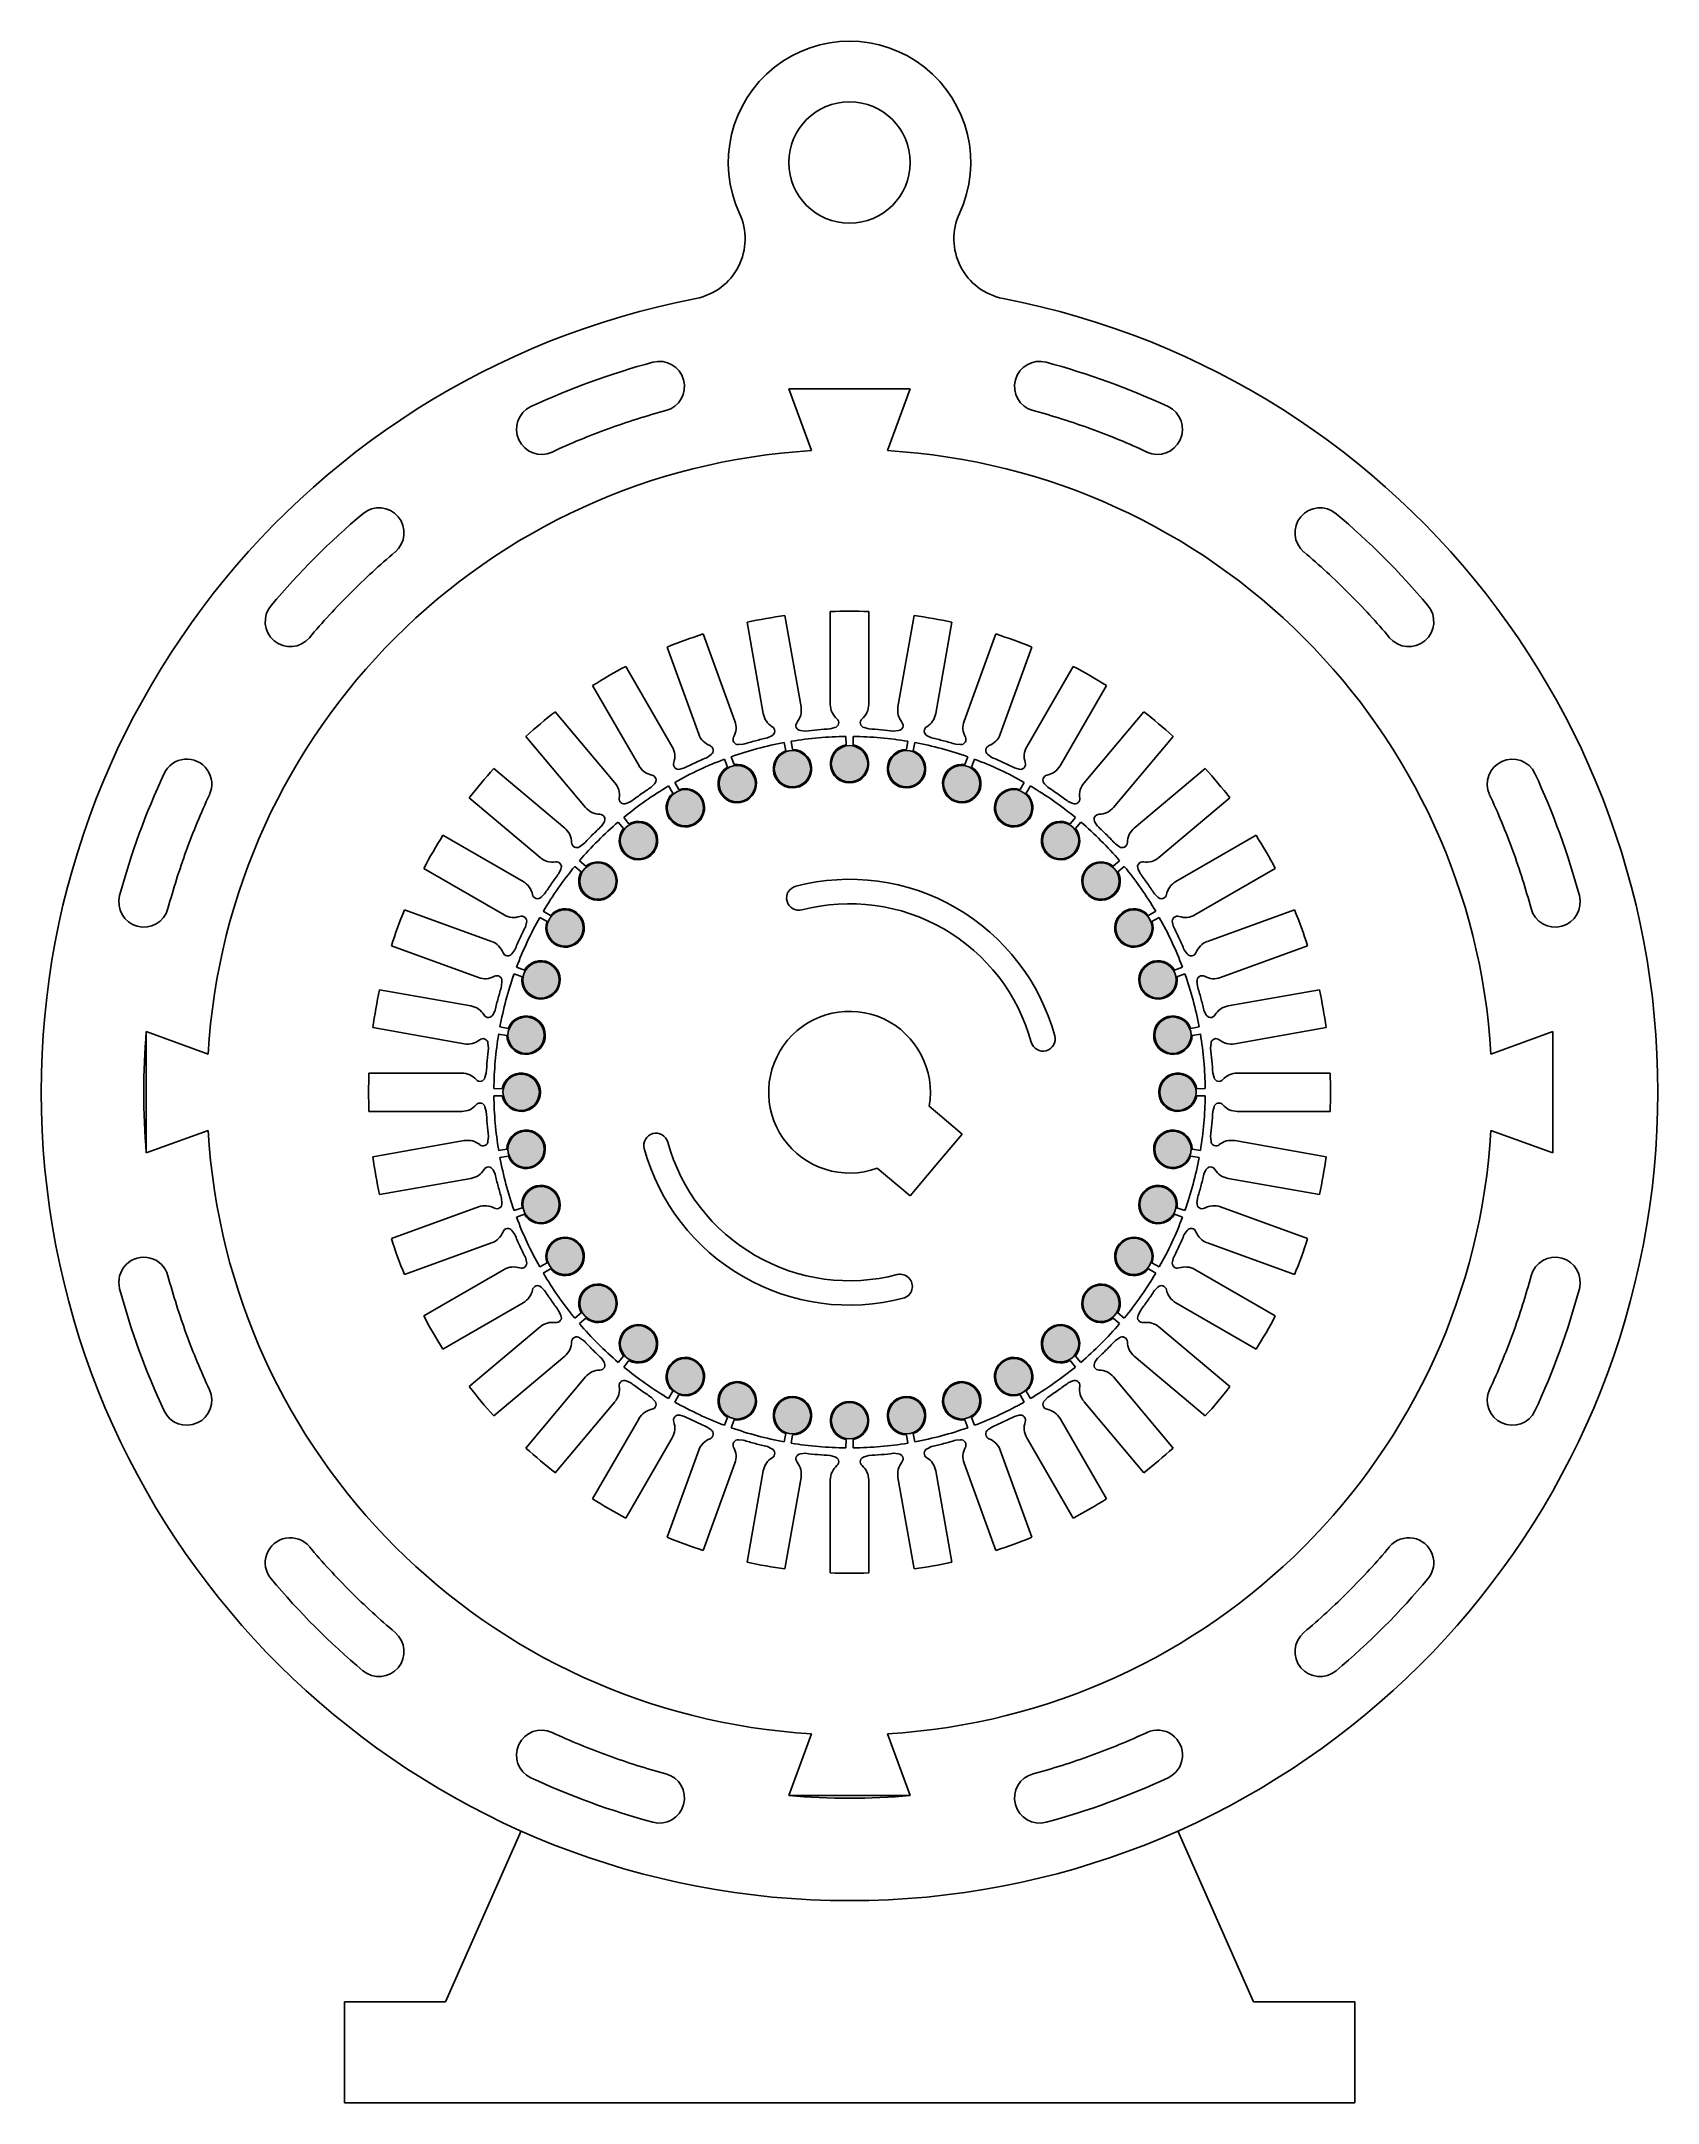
# Model space of a CAD drawing. Header units: millimetres. Extents: x 8 to 408, y -141 to 369.
import ezdxf

# ---------------------------------------------------------------- set-up
doc = ezdxf.new("R2010")
doc.units = ezdxf.units.MM
doc.header["$MEASUREMENT"] = 0

msp = doc.modelspace()

# ---------------------------------------------------------------- hatches: boundary and pattern name
h = msp.add_hatch(color=256)
h.dxf.hatch_style = 1
h.paths.add_polyline_path([(203.65, 190.42, 1), (212.65, 190.42, 1)])
h = msp.add_hatch(color=256)
h.dxf.hatch_style = 1
h.paths.add_polyline_path([(184.86, 185.52, 1), (175.86, 185.52, 1)])
h = msp.add_hatch(color=256)
h.dxf.hatch_style = 1
h.paths.add_polyline_path([(198.54, 189.19, 1), (189.54, 189.19, 1)])
h = msp.add_hatch(color=256)
h.dxf.hatch_style = 1
h.paths.add_polyline_path([(217.75, 189.19, 1), (226.75, 189.19, 1)])
h = msp.add_hatch(color=256)
h.dxf.hatch_style = 1
h.paths.add_polyline_path([(231.43, 185.52, 1), (240.43, 185.52, 1)])
h = msp.add_hatch(color=256)
h.dxf.hatch_style = 1
h.paths.add_polyline_path([(172.02, 179.54, 1), (163.02, 179.54, 1)])
h = msp.add_hatch(color=256)
h.dxf.hatch_style = 1
h.paths.add_polyline_path([(244.27, 179.54, 1), (253.27, 179.54, 1)])
h = msp.add_hatch(color=256)
h.dxf.hatch_style = 1
h.paths.add_polyline_path([(160.42, 171.41, 1), (151.42, 171.41, 1)])
h = msp.add_hatch(color=256)
h.dxf.hatch_style = 1
h.paths.add_polyline_path([(255.87, 171.41, 1), (264.87, 171.41, 1)])
h = msp.add_hatch(color=256)
h.dxf.hatch_style = 1
h.paths.add_polyline_path([(150.4, 161.4, 1), (141.4, 161.4, 1)])
h = msp.add_hatch(color=256)
h.dxf.hatch_style = 1
h.paths.add_polyline_path([(265.89, 161.4, 1), (274.89, 161.4, 1)])
h = msp.add_hatch(color=256)
h.dxf.hatch_style = 1
h.paths.add_polyline_path([(142.28, 149.8, 1), (133.28, 149.8, 1)])
h = msp.add_hatch(color=256)
h.dxf.hatch_style = 1
h.paths.add_polyline_path([(274.01, 149.8, 1), (283.01, 149.8, 1)])
h = msp.add_hatch(color=256)
h.dxf.hatch_style = 1
h.paths.add_polyline_path([(136.3, 136.96, 1), (127.3, 136.96, 1)])
h = msp.add_hatch(color=256)
h.dxf.hatch_style = 1
h.paths.add_polyline_path([(280, 136.96, 1), (289, 136.96, 1)])
h = msp.add_hatch(color=256)
h.dxf.hatch_style = 1
h.paths.add_polyline_path([(132.63, 123.28, 1), (123.63, 123.28, 1)])
h = msp.add_hatch(color=256)
h.dxf.hatch_style = 1
h.paths.add_polyline_path([(283.66, 123.28, 1), (292.66, 123.28, 1)])
h = msp.add_hatch(color=256)
h.dxf.hatch_style = 1
h.paths.add_polyline_path([(131.4, 109.17, 1), (122.4, 109.17, 1)])
h = msp.add_hatch(color=256)
h.dxf.hatch_style = 1
h.paths.add_polyline_path([(284.9, 109.17, 1), (293.9, 109.17, 1)])
h = msp.add_hatch(color=256)
h.dxf.hatch_style = 1
h.paths.add_polyline_path([(132.63, 95.06, 1), (123.63, 95.06, 1)])
h = msp.add_hatch(color=256)
h.dxf.hatch_style = 1
h.paths.add_polyline_path([(283.66, 95.06, 1), (292.66, 95.06, 1)])
h = msp.add_hatch(color=256)
h.dxf.hatch_style = 1
h.paths.add_polyline_path([(136.3, 81.38, 1), (127.3, 81.38, 1)])
h = msp.add_hatch(color=256)
h.dxf.hatch_style = 1
h.paths.add_polyline_path([(280, 81.38, 1), (289, 81.38, 1)])
h = msp.add_hatch(color=256)
h.dxf.hatch_style = 1
h.paths.add_polyline_path([(142.28, 68.55, 1), (133.28, 68.55, 1)])
h = msp.add_hatch(color=256)
h.dxf.hatch_style = 1
h.paths.add_polyline_path([(274.01, 68.55, 1), (283.01, 68.55, 1)])
h = msp.add_hatch(color=256)
h.dxf.hatch_style = 1
h.paths.add_polyline_path([(150.4, 56.94, 1), (141.4, 56.94, 1)])
h = msp.add_hatch(color=256)
h.dxf.hatch_style = 1
h.paths.add_polyline_path([(265.89, 56.94, 1), (274.89, 56.94, 1)])
h = msp.add_hatch(color=256)
h.dxf.hatch_style = 1
h.paths.add_polyline_path([(160.42, 46.93, 1), (151.42, 46.93, 1)])
h = msp.add_hatch(color=256)
h.dxf.hatch_style = 1
h.paths.add_polyline_path([(255.87, 46.93, 1), (264.87, 46.93, 1)])
h = msp.add_hatch(color=256)
h.dxf.hatch_style = 1
h.paths.add_polyline_path([(172.02, 38.81, 1), (163.02, 38.81, 1)])
h = msp.add_hatch(color=256)
h.dxf.hatch_style = 1
h.paths.add_polyline_path([(244.27, 38.81, 1), (253.27, 38.81, 1)])
h = msp.add_hatch(color=256)
h.dxf.hatch_style = 1
h.paths.add_polyline_path([(184.86, 32.82, 1), (175.86, 32.82, 1)])
h = msp.add_hatch(color=256)
h.dxf.hatch_style = 1
h.paths.add_polyline_path([(231.43, 32.82, 1), (240.43, 32.82, 1)])
h = msp.add_hatch(color=256)
h.dxf.hatch_style = 1
h.paths.add_polyline_path([(198.54, 29.16, 1), (189.54, 29.16, 1)])
h = msp.add_hatch(color=256)
h.dxf.hatch_style = 1
h.paths.add_polyline_path([(203.65, 27.92, 1), (212.65, 27.92, 1)])
h = msp.add_hatch(color=256)
h.dxf.hatch_style = 1
h.paths.add_polyline_path([(217.75, 29.16, 1), (226.75, 29.16, 1)])

# ---------------------------------------------------------------- linework, layer by layer
for p, q in [((208.15, 283.17), (193.15, 283.17)), ((193.15, 283.17), (198.71, 267.89)), ((208.15, 283.17), (223.15, 283.17)), ((223.15, 283.17), (217.58, 267.89)), ((186.81, 202.84), (182.82, 225.45)), ((196.16, 204.49), (192.18, 227.1)), ((203.4, 205.12), (203.4, 228.08)), ((212.9, 205.12), (212.9, 228.08)), ((220.13, 204.49), (224.12, 227.1)), ((229.49, 202.84), (233.47, 225.45)), ((179.79, 200.96), (171.94, 222.53)), ((236.5, 200.96), (244.35, 222.53)), ((164.28, 194.64), (152.81, 214.52)), ((170.86, 197.71), (163.01, 219.28)), ((245.43, 197.71), (253.28, 219.28)), ((252.01, 194.64), (263.48, 214.52)), ((156.06, 189.89), (144.58, 209.77)), ((260.24, 189.89), (271.71, 209.77)), ((150.11, 185.73), (135.35, 203.31)), ((203.4, 199.05), (204.55, 199.37)), ((212.9, 199.05), (211.74, 199.37)), ((266.18, 185.73), (280.94, 203.31)), ((142.83, 179.62), (128.08, 197.2)), ((181.87, 195.25), (180.68, 195.16)), ((187.86, 196.86), (188.94, 197.37)), ((192.37, 193.63), (191.99, 195.68)), ((194.08, 193.94), (193.74, 195.98)), ((197.22, 198.51), (196.03, 198.62)), ((207.28, 195.09), (207.25, 197.17)), ((209.02, 195.09), (209.04, 197.17)), ((219.07, 198.51), (220.27, 198.62)), ((222.21, 193.94), (222.55, 195.98)), ((223.92, 193.63), (224.3, 195.68)), ((228.43, 196.86), (227.35, 197.37)), ((234.42, 195.25), (235.61, 195.16)), ((273.46, 179.62), (288.21, 197.2)), ((137.69, 174.49), (120.11, 189.24)), ((167.32, 189.38), (166.16, 189.08)), ((172.94, 192), (173.92, 192.7)), ((177.94, 189.61), (177.21, 191.56)), ((179.58, 190.21), (178.89, 192.16)), ((236.71, 190.21), (237.4, 192.16)), ((238.35, 189.61), (239.08, 191.56)), ((243.35, 192), (242.37, 192.7)), ((248.97, 189.38), (250.13, 189.08)), ((278.6, 174.49), (296.18, 189.24)), ((159.09, 184.63), (159.93, 185.49)), ((164.43, 183.15), (163.38, 184.93)), ((165.94, 184.02), (164.92, 185.82)), ((250.35, 184.02), (251.37, 185.82)), ((251.86, 183.15), (252.91, 184.93)), ((257.2, 184.63), (256.36, 185.49)), ((131.59, 167.21), (114.01, 181.96)), ((154.01, 181.07), (152.92, 180.58)), ((262.28, 181.07), (263.37, 180.58)), ((284.7, 167.21), (302.29, 181.96)), ((146.74, 174.97), (147.41, 175.95)), ((152.25, 174.43), (150.9, 176.01)), ((153.58, 175.55), (152.27, 177.15)), ((262.71, 175.55), (264.03, 177.15)), ((264.04, 174.43), (265.39, 176.01)), ((269.55, 174.97), (268.88, 175.95)), ((127.42, 161.26), (107.55, 172.74)), ((142.35, 170.58), (141.36, 169.9)), ((273.94, 170.58), (274.93, 169.9)), ((288.87, 161.26), (308.75, 172.74)), ((122.67, 153.03), (102.8, 164.51)), ((136.24, 163.3), (136.74, 164.39)), ((141.77, 163.73), (140.16, 165.05)), ((142.89, 165.07), (141.31, 166.42)), ((273.4, 165.07), (274.98, 166.42)), ((274.52, 163.73), (276.13, 165.05)), ((280.05, 163.3), (279.55, 164.39)), ((293.62, 153.03), (313.5, 164.51)), ((132.69, 158.22), (131.83, 157.39)), ((283.6, 158.22), (284.46, 157.39)), ((119.6, 146.45), (98.04, 154.3)), ((134.17, 152.88), (132.38, 153.94)), ((282.12, 152.88), (283.91, 153.94)), ((296.69, 146.45), (318.26, 154.3)), ((127.94, 150), (128.23, 151.15)), ((133.3, 151.38), (131.49, 152.4)), ((282.99, 151.38), (284.8, 152.4)), ((288.35, 150), (288.06, 151.15)), ((116.35, 137.53), (94.79, 145.38)), ((125.32, 144.37), (124.62, 143.4)), ((290.98, 144.37), (291.67, 143.4)), ((299.94, 137.53), (321.5, 145.38)), ((127.11, 137.74), (125.15, 138.43)), ((127.7, 139.38), (125.76, 140.11)), ((288.59, 139.38), (290.53, 140.11)), ((289.18, 137.74), (291.14, 138.43)), ((114.48, 130.51), (91.87, 134.5)), ((122.07, 135.45), (122.16, 136.64)), ((294.22, 135.45), (294.13, 136.64)), ((301.82, 130.51), (324.42, 134.5)), ((120.46, 129.46), (119.94, 128.38)), ((295.83, 129.46), (296.35, 128.38)), ((34.15, 109.17), (34.15, 124.17)), ((34.15, 124.17), (49.43, 118.61)), ((112.83, 121.16), (90.22, 125.14)), ((123.38, 123.23), (121.33, 123.57)), ((123.68, 124.95), (121.64, 125.33)), ((292.61, 124.95), (294.65, 125.33)), ((292.91, 123.23), (294.96, 123.57)), ((303.47, 121.16), (326.07, 125.14)), ((382.15, 124.17), (366.87, 118.61)), ((382.15, 109.17), (382.15, 124.17)), ((118.81, 120.1), (118.69, 121.29)), ((297.48, 120.1), (297.6, 121.29)), ((112.19, 113.92), (89.24, 113.92)), ((118.27, 113.92), (117.95, 112.77)), ((298.02, 113.92), (298.34, 112.77)), ((304.1, 113.92), (327.05, 113.92)), ((34.15, 109.17), (34.15, 94.17)), ((122.23, 110.04), (120.15, 110.06)), ((122.23, 108.3), (120.15, 108.28)), ((294.07, 110.04), (296.14, 110.06)), ((294.07, 108.3), (296.14, 108.28)), ((382.15, 109.17), (382.15, 94.17)), ((112.19, 104.42), (89.24, 104.42)), ((118.27, 104.42), (117.95, 105.57)), ((229.89, 103.98), (227.84, 105.7)), ((229.89, 103.98), (236.02, 98.83)), ((298.02, 104.42), (298.34, 105.57)), ((304.1, 104.42), (327.05, 104.42)), ((34.15, 94.17), (49.43, 99.73)), ((112.83, 97.19), (90.22, 93.2)), ((118.81, 98.24), (118.69, 97.05)), ((236.02, 98.83), (229.59, 91.17)), ((297.48, 98.24), (297.6, 97.05)), ((303.47, 97.19), (326.07, 93.2)), ((382.15, 94.17), (366.87, 99.73)), ((123.38, 95.11), (121.33, 94.77)), ((123.68, 93.39), (121.64, 93.01)), ((292.61, 93.39), (294.65, 93.01)), ((292.91, 95.11), (294.96, 94.77)), ((114.48, 87.83), (91.87, 83.85)), ((120.46, 88.89), (119.94, 89.97)), ((217.04, 88.66), (214.99, 90.38)), ((217.04, 88.66), (223.17, 83.51)), ((223.17, 83.51), (229.59, 91.17)), ((295.83, 88.89), (296.35, 89.97)), ((301.82, 87.83), (324.42, 83.85)), ((122.07, 82.9), (122.16, 81.7)), ((294.22, 82.9), (294.13, 81.7)), ((116.35, 80.82), (94.79, 72.97)), ((127.11, 80.6), (125.15, 79.91)), ((127.7, 78.97), (125.76, 78.24)), ((288.59, 78.97), (290.53, 78.24)), ((289.18, 80.6), (291.14, 79.91)), ((299.94, 80.82), (321.5, 72.97)), ((119.6, 71.89), (98.04, 64.04)), ((125.32, 73.97), (124.62, 74.94)), ((290.98, 73.97), (291.67, 74.94)), ((296.69, 71.89), (318.26, 64.04)), ((127.94, 68.35), (128.23, 67.19)), ((133.3, 66.97), (131.49, 65.95)), ((282.99, 66.97), (284.8, 65.95)), ((288.35, 68.35), (288.06, 67.19)), ((122.67, 65.31), (102.8, 53.83)), ((134.17, 65.46), (132.38, 64.4)), ((282.12, 65.46), (283.91, 64.4)), ((293.62, 65.31), (313.5, 53.83)), ((127.42, 57.08), (107.55, 45.61)), ((132.69, 60.12), (131.83, 60.96)), ((283.6, 60.12), (284.46, 60.96)), ((288.87, 57.08), (308.75, 45.61)), ((131.59, 51.13), (114.01, 36.38)), ((136.24, 55.04), (136.74, 53.95)), ((141.77, 54.61), (140.16, 53.29)), ((142.89, 53.28), (141.31, 51.93)), ((273.4, 53.28), (274.98, 51.93)), ((274.52, 54.61), (276.13, 53.29)), ((280.05, 55.04), (279.55, 53.95)), ((284.7, 51.13), (302.29, 36.38)), ((142.35, 47.76), (141.36, 48.44)), ((273.94, 47.76), (274.93, 48.44)), ((137.69, 43.86), (120.11, 29.1)), ((146.74, 43.38), (147.41, 42.39)), ((152.25, 43.91), (150.9, 42.34)), ((153.58, 42.79), (152.27, 41.19)), ((262.71, 42.79), (264.03, 41.19)), ((264.04, 43.91), (265.39, 42.34)), ((269.55, 43.38), (268.88, 42.39)), ((278.6, 43.86), (296.18, 29.1)), ((142.83, 38.72), (128.08, 21.14)), ((154.01, 37.27), (152.92, 37.76)), ((262.28, 37.27), (263.37, 37.76)), ((273.46, 38.72), (288.21, 21.14)), ((150.11, 32.61), (135.35, 15.03)), ((159.09, 33.71), (159.93, 32.86)), ((164.43, 35.2), (163.38, 33.41)), ((165.94, 34.33), (164.92, 32.52)), ((250.35, 34.33), (251.37, 32.52)), ((251.86, 35.2), (252.91, 33.41)), ((257.2, 33.71), (256.36, 32.86)), ((266.18, 32.61), (280.94, 15.03)), ((156.06, 28.45), (144.58, 8.57)), ((167.32, 28.96), (166.16, 29.26)), ((172.94, 26.34), (173.92, 25.64)), ((177.94, 28.73), (177.21, 26.79)), ((179.58, 28.14), (178.89, 26.18)), ((236.71, 28.14), (237.4, 26.18)), ((238.35, 28.73), (239.08, 26.79)), ((243.35, 26.34), (242.37, 25.64)), ((248.97, 28.96), (250.13, 29.26)), ((260.24, 28.45), (271.71, 8.57)), ((164.28, 23.7), (152.81, 3.82)), ((170.86, 20.63), (163.01, -0.94)), ((181.87, 23.09), (180.68, 23.18)), ((187.86, 21.49), (188.94, 20.97)), ((192.37, 24.71), (191.99, 22.67)), ((194.08, 24.41), (193.74, 22.36)), ((207.28, 23.25), (207.25, 21.18)), ((209.02, 23.25), (209.04, 21.18)), ((222.21, 24.41), (222.55, 22.36)), ((223.92, 24.71), (224.3, 22.67)), ((228.43, 21.49), (227.35, 20.97)), ((234.42, 23.09), (235.61, 23.18)), ((245.43, 20.63), (253.28, -0.94)), ((252.01, 23.7), (263.48, 3.82)), ((179.79, 17.38), (171.94, -4.19)), ((186.81, 15.5), (182.82, -7.1)), ((197.22, 19.84), (196.03, 19.72)), ((203.4, 19.3), (204.55, 18.97)), ((212.9, 19.3), (211.74, 18.97)), ((219.07, 19.84), (220.27, 19.72)), ((229.49, 15.5), (233.47, -7.1)), ((236.5, 17.38), (244.35, -4.19)), ((196.16, 13.85), (192.18, -8.75)), ((203.4, 13.22), (203.4, -9.73)), ((212.9, 13.22), (212.9, -9.73)), ((220.13, 13.85), (224.12, -8.75)), ((193.15, -64.83), (198.71, -49.55)), ((223.15, -64.83), (217.58, -49.55)), ((208.15, -64.83), (193.15, -64.83)), ((208.15, -64.83), (223.15, -64.83)), ((108.15, -115.83), (126.92, -73.59)), ((308.15, -115.83), (289.37, -73.59)), ((83.15, -140.83), (83.15, -115.83)), ((83.15, -115.83), (108.15, -115.83)), ((333.15, -115.83), (308.15, -115.83)), ((333.15, -140.83), (333.15, -115.83)), ((208.15, -140.83), (83.15, -140.83)), ((208.15, -140.83), (333.15, -140.83))]:
    msp.add_line(p, q)
for centre, radius in [((208.15, 339.17), 15), ((208.15, 190.42), 4.5), ((180.36, 185.52), 4.5), ((194.04, 189.19), 4.5), ((222.25, 189.19), 4.5), ((235.93, 185.52), 4.5), ((167.52, 179.54), 4.5), ((248.77, 179.54), 4.5), ((155.92, 171.41), 4.5), ((260.37, 171.41), 4.5), ((145.9, 161.4), 4.5), ((270.39, 161.4), 4.5), ((137.78, 149.8), 4.5), ((278.51, 149.8), 4.5), ((131.8, 136.96), 4.5), ((284.5, 136.96), 4.5), ((128.13, 123.28), 4.5), ((288.16, 123.28), 4.5), ((126.9, 109.17), 4.5), ((289.4, 109.17), 4.5), ((128.13, 95.06), 4.5), ((288.16, 95.06), 4.5), ((131.8, 81.38), 4.5), ((284.5, 81.38), 4.5), ((137.78, 68.55), 4.5), ((278.51, 68.55), 4.5), ((145.9, 56.94), 4.5), ((270.39, 56.94), 4.5), ((155.92, 46.93), 4.5), ((260.37, 46.93), 4.5), ((167.52, 38.81), 4.5), ((248.77, 38.81), 4.5), ((180.36, 32.82), 4.5), ((235.93, 32.82), 4.5), ((194.04, 29.16), 4.5), ((208.15, 27.92), 4.5), ((222.25, 29.16), 4.5)]:
    msp.add_circle(centre, radius)
for centre, radius, start, end in [((208.15, 339.17), 30, 335.1471, 204.8529), ((167.31, 320.26), 15, 280.948, 24.8529), ((248.98, 320.26), 15, 155.1471, 259.052), ((208.15, 109.17), 200, 100.948, 79.052), ((208.15, 109.17), 187.03, 105.0729, 114.9271), ((161.12, 283.79), 6.19, 285.0729, 105.0729), ((255.17, 283.79), 6.19, 74.9271, 254.9271), ((208.15, 109.17), 187.03, 65.0729, 74.9271), ((131.93, 273.16), 6.19, 114.9271, 294.9271), ((208.15, 109.17), 174.65, 105.0729, 110), ((208.15, 109.17), 174.65, 70, 74.9271), ((284.36, 273.16), 6.19, 245.0729, 65.0729), ((208.15, 109.17), 174.65, 110, 114.9271), ((208.15, 109.17), 174.65, 65.0729, 70), ((208.15, 109.17), 159, 93.4031, 176.5969), ((208.15, 109.17), 159, 3.4031, 86.5969), ((208.15, 109.17), 187.03, 130.0729, 139.9271), ((91.73, 247.55), 6.19, 310.0729, 130.0729), ((324.56, 247.55), 6.19, 49.9271, 229.9271), ((208.15, 109.17), 187.03, 40.0729, 49.9271), ((208.15, 109.17), 174.65, 130.0729, 135), ((208.15, 109.17), 174.65, 45, 49.9271), ((69.76, 225.59), 6.19, 139.9271, 319.9271), ((208.15, 109.17), 174.65, 135, 139.9271), ((208.15, 109.17), 174.65, 40.0729, 45), ((346.53, 225.59), 6.19, 220.0729, 40.0729), ((208.15, 109.17), 119, 97.7124, 102.2876), ((208.15, 109.17), 119, 87.7124, 92.2876), ((208.15, 109.17), 119, 77.7124, 82.2876), ((208.15, 109.17), 119, 107.7124, 112.2876), ((208.15, 109.17), 119, 67.7124, 72.2876), ((208.15, 109.17), 119, 117.7124, 122.2876), ((208.15, 109.17), 119, 57.7124, 62.2876), ((191.48, 203.67), 4.75, 320.9149, 10), ((208.15, 205.12), 4.75, 180, 229.0851), ((208.15, 205.12), 4.75, 310.9149, 0), ((224.81, 203.67), 4.75, 170, 219.0851), ((208.15, 109.17), 119, 127.7124, 132.2876), ((175.33, 199.34), 4.75, 330.9149, 20), ((191.48, 203.67), 4.75, 190, 239.0851), ((188.4, 198.51), 1.26, 295.62, 59.0851), ((196.15, 199.88), 1.26, 140.9149, 264.38), ((208.15, 109.17), 90, 93.0253, 95), ((204.21, 200.58), 1.26, 285.62, 49.0851), ((212.08, 200.58), 1.26, 130.9149, 254.38), ((208.15, 109.17), 90, 85, 86.9747), ((220.14, 199.88), 1.26, 275.62, 39.0851), ((227.9, 198.51), 1.26, 120.9149, 244.38), ((224.81, 203.67), 4.75, 300.9149, 350), ((240.96, 199.34), 4.75, 160, 209.0851), ((208.15, 109.17), 119, 47.7124, 52.2876), ((160.17, 192.27), 4.75, 340.9149, 30), ((175.33, 199.34), 4.75, 200, 249.0851), ((173.18, 193.72), 1.26, 305.62, 69.0851), ((208.15, 109.17), 88, 105, 109.4198), ((180.58, 196.42), 1.26, 150.9149, 274.38), ((208.15, 109.17), 90, 105, 106.9747), ((208.15, 109.17), 90, 103.0253, 105), ((208.15, 109.17), 88, 100.5802, 105), ((208.15, 109.17), 88, 95, 99.4198), ((194.04, 189.19), 4.75, 280, 89.445), ((208.15, 109.17), 90, 95, 96.9747), ((208.15, 109.17), 88, 90.5802, 95), ((208.15, 190.42), 4.75, 100.555, 270), ((208.15, 190.42), 4.75, 270, 79.445), ((208.15, 109.17), 88, 85, 89.4198), ((208.15, 109.17), 88, 80.5802, 85), ((208.15, 109.17), 90, 83.0253, 85), ((222.25, 189.19), 4.75, 90.555, 260), ((208.15, 109.17), 88, 75, 79.4198), ((208.15, 109.17), 90, 75, 76.9747), ((208.15, 109.17), 88, 70.5802, 75), ((208.15, 109.17), 90, 73.0253, 75), ((235.71, 196.42), 1.26, 265.62, 29.0851), ((243.11, 193.72), 1.26, 110.9149, 234.38), ((240.96, 199.34), 4.75, 290.9149, 340), ((256.12, 192.27), 4.75, 150, 199.0851), ((44.16, 185.39), 6.19, 335.0729, 155.0729), ((208.15, 109.17), 119, 137.7124, 142.2876), ((160.17, 192.27), 4.75, 210, 259.0851), ((165.85, 190.3), 1.26, 160.9149, 284.38), ((208.15, 109.17), 88, 115, 119.4198), ((208.15, 109.17), 90, 115, 116.9747), ((208.15, 109.17), 90, 113.0253, 115), ((208.15, 109.17), 88, 110.5802, 115), ((180.36, 185.52), 4.75, 120.555, 290), ((180.36, 185.52), 4.75, 290, 99.445), ((194.04, 189.19), 4.75, 110.555, 280), ((222.25, 189.19), 4.75, 260, 69.445), ((235.93, 185.52), 4.75, 80.555, 250), ((235.93, 185.52), 4.75, 250, 59.445), ((208.15, 109.17), 88, 65, 69.4198), ((208.15, 109.17), 90, 65, 66.9747), ((208.15, 109.17), 88, 60.5802, 65), ((208.15, 109.17), 90, 63.0253, 65), ((250.44, 190.3), 1.26, 255.62, 19.0851), ((256.12, 192.27), 4.75, 280.9149, 330), ((208.15, 109.17), 119, 37.7124, 42.2876), ((372.14, 185.39), 6.19, 24.9271, 204.9271), ((208.15, 109.17), 187.03, 155.0729, 164.9271), ((146.47, 182.68), 4.75, 350.9149, 40), ((208.15, 109.17), 90, 123.0253, 125), ((208.15, 109.17), 88, 120.5802, 125), ((159.03, 186.37), 1.26, 315.62, 79.0851), ((167.52, 179.54), 4.75, 300, 109.445), ((248.77, 179.54), 4.75, 70.555, 240), ((208.15, 109.17), 88, 55, 59.4198), ((257.26, 186.37), 1.26, 100.9149, 224.38), ((208.15, 109.17), 90, 55, 56.9747), ((269.82, 182.68), 4.75, 140, 189.0851), ((208.15, 109.17), 187.03, 15.0729, 24.9271), ((208.15, 109.17), 174.65, 155.0729, 160), ((146.47, 182.68), 4.75, 220, 269.0851), ((152.4, 181.73), 1.26, 170.9149, 294.38), ((208.15, 109.17), 88, 125, 129.4198), ((208.15, 109.17), 90, 125, 126.9747), ((167.52, 179.54), 4.75, 130.555, 300), ((248.77, 179.54), 4.75, 240, 49.445), ((208.15, 109.17), 88, 50.5802, 55), ((208.15, 109.17), 90, 53.0253, 55), ((263.89, 181.73), 1.26, 245.62, 9.0851), ((269.82, 182.68), 4.75, 270.9149, 320), ((208.15, 109.17), 174.65, 20, 24.9271), ((134.64, 170.85), 4.75, 0.9149, 50), ((208.15, 109.17), 90, 133.0253, 135), ((208.15, 109.17), 88, 130.5802, 135), ((146.37, 176.67), 1.26, 325.62, 89.0851), ((155.92, 171.41), 4.75, 140.555, 310), ((155.92, 171.41), 4.75, 310, 119.445), ((260.37, 171.41), 4.75, 60.555, 230), ((260.37, 171.41), 4.75, 230, 39.445), ((208.15, 109.17), 88, 45, 49.4198), ((269.92, 176.67), 1.26, 90.9149, 214.38), ((208.15, 109.17), 90, 45, 46.9747), ((281.65, 170.85), 4.75, 130, 179.0851), ((208.15, 109.17), 174.65, 160, 164.9271), ((208.15, 109.17), 119, 147.7124, 152.2876), ((140.65, 170.94), 1.26, 180.9149, 304.38), ((208.15, 109.17), 88, 135, 139.4198), ((208.15, 109.17), 90, 135, 136.9747), ((208.15, 109.17), 88, 40.5802, 45), ((208.15, 109.17), 90, 43.0253, 45), ((275.64, 170.94), 1.26, 235.62, 359.0851), ((208.15, 109.17), 119, 27.7124, 32.2876), ((208.15, 109.17), 174.65, 15.0729, 20), ((134.64, 170.85), 4.75, 230, 279.0851), ((208.15, 109.17), 90, 143.0253, 145), ((135.59, 164.91), 1.26, 335.62, 99.0851), ((208.15, 109.17), 88, 140.5802, 145), ((145.9, 161.4), 4.75, 150.555, 320), ((145.9, 161.4), 4.75, 320, 129.445), ((270.39, 161.4), 4.75, 50.555, 220), ((270.39, 161.4), 4.75, 220, 29.445), ((208.15, 109.17), 88, 35, 39.4198), ((280.7, 164.91), 1.26, 80.9149, 204.38), ((208.15, 109.17), 90, 35, 36.9747), ((281.65, 170.85), 4.75, 260.9149, 310), ((125.05, 157.15), 4.75, 10.9149, 60), ((208.15, 109.17), 88, 145, 149.4198), ((208.15, 109.17), 90, 145, 146.9747), ((195.6, 157.21), 3.01, 104.6373, 284.6373), ((208.15, 109.17), 52.67, 60, 104.6373), ((208.15, 109.17), 88, 30.5802, 35), ((208.15, 109.17), 90, 33.0253, 35), ((291.24, 157.15), 4.75, 120, 169.0851), ((33.53, 156.2), 6.19, 164.9271, 344.9271), ((208.15, 109.17), 119, 157.7124, 162.2876), ((125.05, 157.15), 4.75, 240, 289.0851), ((130.95, 158.29), 1.26, 190.9149, 314.38), ((137.78, 149.8), 4.75, 330, 139.445), ((208.15, 109.17), 46.64, 60, 104.6373), ((208.15, 109.17), 52.67, 15.3627, 60), ((278.51, 149.8), 4.75, 40.555, 210), ((285.34, 158.29), 1.26, 225.62, 349.0851), ((291.24, 157.15), 4.75, 250.9149, 300), ((208.15, 109.17), 119, 17.7124, 22.2876), ((382.76, 156.2), 6.19, 195.0729, 15.0729), ((208.15, 109.17), 90, 153.0253, 155), ((127.01, 151.47), 1.26, 345.62, 109.0851), ((208.15, 109.17), 88, 150.5802, 155), ((137.78, 149.8), 4.75, 160.555, 330), ((208.15, 109.17), 46.64, 15.3627, 60), ((278.51, 149.8), 4.75, 210, 19.445), ((208.15, 109.17), 88, 25, 29.4198), ((289.28, 151.47), 1.26, 70.9149, 194.38), ((208.15, 109.17), 90, 25, 26.9747), ((117.98, 141.99), 4.75, 20.9149, 70), ((123.59, 144.13), 1.26, 200.9149, 324.38), ((208.15, 109.17), 90, 155, 156.9747), ((208.15, 109.17), 88, 155, 159.4198), ((208.15, 109.17), 88, 20.5802, 25), ((208.15, 109.17), 90, 23.0253, 25), ((292.7, 144.13), 1.26, 215.62, 339.0851), ((298.31, 141.99), 4.75, 110, 159.0851), ((117.98, 141.99), 4.75, 250, 299.0851), ((120.9, 136.74), 1.26, 355.62, 119.0851), ((208.15, 109.17), 88, 160.5802, 165), ((131.8, 136.96), 4.75, 170.555, 340), ((131.8, 136.96), 4.75, 340, 149.445), ((284.5, 136.96), 4.75, 30.555, 200), ((284.5, 136.96), 4.75, 200, 9.445), ((208.15, 109.17), 88, 15, 19.4198), ((295.39, 136.74), 1.26, 60.9149, 184.38), ((298.31, 141.99), 4.75, 240.9149, 290), ((208.15, 109.17), 119, 167.7124, 172.2876), ((208.15, 109.17), 90, 163.0253, 165), ((208.15, 109.17), 90, 15, 16.9747), ((208.15, 109.17), 119, 7.7124, 12.2876), ((113.65, 125.83), 4.75, 30.9149, 80), ((118.81, 128.92), 1.26, 210.9149, 334.38), ((208.15, 109.17), 90, 165, 166.9747), ((208.15, 109.17), 88, 165, 169.4198), ((128.13, 123.28), 4.75, 350, 159.445), ((208.15, 109.17), 20, 350, 290), ((288.16, 123.28), 4.75, 20.555, 190), ((208.15, 109.17), 88, 10.5802, 15), ((208.15, 109.17), 90, 13.0253, 15), ((297.48, 128.92), 1.26, 205.62, 329.0851), ((302.64, 125.83), 4.75, 100, 149.0851), ((208.15, 109.17), 174.65, 175.0729, 184.9271), ((117.44, 121.17), 1.26, 5.62, 129.0851), ((208.15, 109.17), 88, 170.5802, 175), ((128.13, 123.28), 4.75, 180.555, 350), ((256.03, 122.33), 3.01, 195.3627, 15.3627), ((288.16, 123.28), 4.75, 190, 359.445), ((208.15, 109.17), 88, 5, 9.4198), ((298.85, 121.17), 1.26, 50.9149, 174.38), ((113.65, 125.83), 4.75, 260, 309.0851), ((208.15, 109.17), 90, 173.0253, 175), ((208.15, 109.17), 90, 5, 6.9747), ((302.64, 125.83), 4.75, 230.9149, 280), ((208.15, 109.17), 119, 177.7124, 182.2876), ((112.19, 109.17), 4.75, 40.9149, 90), ((116.73, 113.11), 1.26, 220.9149, 344.38), ((208.15, 109.17), 90, 175, 176.9747), ((208.15, 109.17), 88, 175, 179.4198), ((126.9, 109.17), 4.75, 360, 169.445), ((289.4, 109.17), 4.75, 10.555, 180), ((208.15, 109.17), 88, 0.5802, 5), ((208.15, 109.17), 90, 3.0253, 5), ((299.56, 113.11), 1.26, 195.62, 319.0851), ((304.1, 109.17), 4.75, 90, 139.0851), ((208.15, 109.17), 119, 357.7124, 2.2876), ((208.15, 109.17), 88, 180.5802, 185), ((126.9, 109.17), 4.75, 190.555, 360), ((289.4, 109.17), 4.75, 180, 349.445), ((208.15, 109.17), 88, 355, 359.4198), ((112.19, 109.17), 4.75, 270, 319.0851), ((116.73, 105.24), 1.26, 15.62, 139.0851), ((208.15, 109.17), 90, 183.0253, 185), ((208.15, 109.17), 90, 355, 356.9747), ((299.56, 105.24), 1.26, 40.9149, 164.38), ((304.1, 109.17), 4.75, 220.9149, 270), ((208.15, 109.17), 159, 183.4031, 266.5969), ((113.65, 92.51), 4.75, 50.9149, 100), ((117.44, 97.17), 1.26, 230.9149, 354.38), ((208.15, 109.17), 90, 185, 186.9747), ((208.15, 109.17), 88, 185, 189.4198), ((128.13, 95.06), 4.75, 10, 179.445), ((160.27, 96.02), 3.01, 15.3627, 195.3627), ((208.15, 109.17), 159, 273.4031, 356.5969), ((288.16, 95.06), 4.75, 0.555, 170), ((208.15, 109.17), 88, 350.5802, 355), ((208.15, 109.17), 90, 353.0253, 355), ((298.85, 97.17), 1.26, 185.62, 309.0851), ((302.64, 92.51), 4.75, 80, 129.0851), ((208.15, 109.17), 119, 187.7124, 192.2876), ((208.15, 109.17), 88, 190.5802, 195), ((128.13, 95.06), 4.75, 200.555, 10), ((208.15, 109.17), 52.67, 195.3627, 240), ((208.15, 109.17), 46.64, 195.3627, 240), ((288.16, 95.06), 4.75, 170, 339.445), ((208.15, 109.17), 88, 345, 349.4198), ((208.15, 109.17), 119, 347.7124, 352.2876), ((113.65, 92.51), 4.75, 280, 329.0851), ((118.81, 89.42), 1.26, 25.62, 149.0851), ((208.15, 109.17), 90, 193.0253, 195), ((208.15, 109.17), 90, 345, 346.9747), ((297.48, 89.42), 1.26, 30.9149, 154.38), ((302.64, 92.51), 4.75, 210.9149, 260), ((120.9, 81.61), 1.26, 240.9149, 4.38), ((208.15, 109.17), 90, 195, 196.9747), ((208.15, 109.17), 88, 195, 199.4198), ((131.8, 81.38), 4.75, 20, 189.445), ((131.8, 81.38), 4.75, 210.555, 20), ((284.5, 81.38), 4.75, 160, 329.445), ((284.5, 81.38), 4.75, 350.555, 160), ((208.15, 109.17), 88, 340.5802, 345), ((295.39, 81.61), 1.26, 175.62, 299.0851), ((208.15, 109.17), 90, 343.0253, 345), ((117.98, 76.35), 4.75, 60.9149, 110), ((208.15, 109.17), 88, 200.5802, 205), ((208.15, 109.17), 88, 335, 339.4198), ((298.31, 76.35), 4.75, 70, 119.0851), ((208.15, 109.17), 119, 197.7124, 202.2876), ((117.98, 76.35), 4.75, 290, 339.0851), ((123.59, 74.21), 1.26, 35.62, 159.0851), ((208.15, 109.17), 90, 203.0253, 205), ((208.15, 109.17), 88, 205, 209.4198), ((137.78, 68.55), 4.75, 30, 199.445), ((278.51, 68.55), 4.75, 340.555, 150), ((208.15, 109.17), 88, 330.5802, 335), ((208.15, 109.17), 90, 335, 336.9747), ((292.7, 74.21), 1.26, 20.9149, 144.38), ((298.31, 76.35), 4.75, 200.9149, 250), ((208.15, 109.17), 119, 337.7124, 342.2876), ((33.53, 62.15), 6.19, 15.0729, 195.0729), ((208.15, 109.17), 90, 205, 206.9747), ((127.01, 66.88), 1.26, 250.9149, 14.38), ((137.78, 68.55), 4.75, 220.555, 30), ((208.15, 109.17), 46.64, 240, 284.6373), ((278.51, 68.55), 4.75, 150, 319.445), ((289.28, 66.88), 1.26, 165.62, 289.0851), ((208.15, 109.17), 90, 333.0253, 335), ((382.76, 62.15), 6.19, 344.9271, 164.9271), ((208.15, 109.17), 174.65, 195.0729, 200), ((125.05, 61.2), 4.75, 70.9149, 120), ((130.95, 60.06), 1.26, 45.62, 169.0851), ((208.15, 109.17), 88, 210.5802, 215), ((145.9, 56.94), 4.75, 40, 209.445), ((208.15, 109.17), 52.67, 240, 284.6373), ((220.69, 61.13), 3.01, 284.6373, 104.6373), ((270.39, 56.94), 4.75, 330.555, 140), ((208.15, 109.17), 88, 325, 329.4198), ((285.34, 60.06), 1.26, 10.9149, 134.38), ((291.24, 61.2), 4.75, 60, 109.0851), ((208.15, 109.17), 174.65, 340, 344.9271), ((208.15, 109.17), 187.03, 195.0729, 204.9271), ((125.05, 61.2), 4.75, 300, 349.0851), ((208.15, 109.17), 90, 213.0253, 215), ((208.15, 109.17), 90, 215, 216.9747), ((208.15, 109.17), 88, 215, 219.4198), ((145.9, 56.94), 4.75, 230.555, 40), ((270.39, 56.94), 4.75, 140, 309.445), ((208.15, 109.17), 88, 320.5802, 325), ((208.15, 109.17), 90, 323.0253, 325), ((208.15, 109.17), 90, 325, 326.9747), ((291.24, 61.2), 4.75, 190.9149, 240), ((208.15, 109.17), 187.03, 335.0729, 344.9271), ((208.15, 109.17), 119, 207.7124, 212.2876), ((134.64, 47.49), 4.75, 80.9149, 130), ((135.59, 53.43), 1.26, 260.9149, 24.38), ((208.15, 109.17), 88, 220.5802, 225), ((155.92, 46.93), 4.75, 50, 219.445), ((260.37, 46.93), 4.75, 320.555, 130), ((208.15, 109.17), 88, 315, 319.4198), ((280.7, 53.43), 1.26, 155.62, 279.0851), ((281.65, 47.49), 4.75, 50, 99.0851), ((208.15, 109.17), 119, 327.7124, 332.2876), ((208.15, 109.17), 174.65, 200, 204.9271), ((134.64, 47.49), 4.75, 310, 359.0851), ((140.65, 47.4), 1.26, 55.62, 179.0851), ((208.15, 109.17), 90, 223.0253, 225), ((208.15, 109.17), 88, 225, 229.4198), ((155.92, 46.93), 4.75, 240.555, 50), ((260.37, 46.93), 4.75, 130, 299.445), ((208.15, 109.17), 88, 310.5802, 315), ((208.15, 109.17), 90, 315, 316.9747), ((275.64, 47.4), 1.26, 0.9149, 124.38), ((281.65, 47.49), 4.75, 180.9149, 230), ((208.15, 109.17), 174.65, 335.0729, 340), ((208.15, 109.17), 90, 225, 226.9747), ((146.37, 41.68), 1.26, 270.9149, 34.38), ((208.15, 109.17), 88, 230.5802, 235), ((167.52, 38.81), 4.75, 60, 229.445), ((167.52, 38.81), 4.75, 250.555, 60), ((248.77, 38.81), 4.75, 120, 289.445), ((248.77, 38.81), 4.75, 310.555, 120), ((208.15, 109.17), 88, 305, 309.4198), ((269.92, 41.68), 1.26, 145.62, 269.0851), ((208.15, 109.17), 90, 313.0253, 315), ((208.15, 109.17), 119, 217.7124, 222.2876), ((146.47, 35.67), 4.75, 90.9149, 140), ((146.47, 35.67), 4.75, 320, 9.0851), ((152.4, 36.62), 1.26, 65.62, 189.0851), ((208.15, 109.17), 90, 233.0253, 235), ((208.15, 109.17), 88, 235, 239.4198), ((180.36, 32.82), 4.75, 70, 239.445), ((180.36, 32.82), 4.75, 260.555, 70), ((235.93, 32.82), 4.75, 110, 279.445), ((235.93, 32.82), 4.75, 300.555, 110), ((208.15, 109.17), 88, 300.5802, 305), ((208.15, 109.17), 90, 305, 306.9747), ((263.89, 36.62), 1.26, 350.9149, 114.38), ((269.82, 35.67), 4.75, 170.9149, 220), ((269.82, 35.67), 4.75, 40, 89.0851), ((208.15, 109.17), 119, 317.7124, 322.2876), ((44.16, 32.96), 6.19, 204.9271, 24.9271), ((160.17, 26.07), 4.75, 100.9149, 150), ((208.15, 109.17), 90, 235, 236.9747), ((159.03, 31.98), 1.26, 280.9149, 44.38), ((208.15, 109.17), 88, 240.5802, 245), ((194.04, 29.16), 4.75, 80, 249.445), ((194.04, 29.16), 4.75, 270.555, 80), ((208.15, 27.92), 4.75, 90, 259.445), ((208.15, 27.92), 4.75, 280.555, 90), ((222.25, 29.16), 4.75, 100, 269.445), ((222.25, 29.16), 4.75, 290.555, 100), ((208.15, 109.17), 88, 295, 299.4198), ((257.26, 31.98), 1.26, 135.62, 259.0851), ((256.12, 26.07), 4.75, 30, 79.0851), ((208.15, 109.17), 90, 303.0253, 305), ((372.14, 32.96), 6.19, 155.0729, 335.0729), ((160.17, 26.07), 4.75, 330, 19.0851), ((165.85, 28.04), 1.26, 75.62, 199.0851), ((208.15, 109.17), 90, 243.0253, 245), ((208.15, 109.17), 90, 245, 246.9747), ((208.15, 109.17), 88, 245, 249.4198), ((173.18, 24.62), 1.26, 290.9149, 54.38), ((208.15, 109.17), 88, 250.5802, 255), ((208.15, 109.17), 88, 285, 289.4198), ((208.15, 109.17), 88, 290.5802, 295), ((243.11, 24.62), 1.26, 125.62, 249.0851), ((208.15, 109.17), 90, 293.0253, 295), ((208.15, 109.17), 90, 295, 296.9747), ((250.44, 28.04), 1.26, 340.9149, 104.38), ((256.12, 26.07), 4.75, 160.9149, 210), ((208.15, 109.17), 119, 227.7124, 232.2876), ((175.33, 19.01), 4.75, 110.9149, 160), ((180.58, 21.93), 1.26, 85.62, 209.0851), ((175.33, 19.01), 4.75, 340, 29.0851), ((208.15, 109.17), 90, 253.0253, 255), ((208.15, 109.17), 90, 255, 256.9747), ((208.15, 109.17), 88, 255, 259.4198), ((188.4, 19.83), 1.26, 300.9149, 64.38), ((208.15, 109.17), 88, 260.5802, 265), ((208.15, 109.17), 88, 265, 269.4198), ((208.15, 109.17), 88, 270.5802, 275), ((208.15, 109.17), 88, 275, 279.4198), ((208.15, 109.17), 88, 280.5802, 285), ((227.9, 19.83), 1.26, 115.62, 239.0851), ((208.15, 109.17), 90, 283.0253, 285), ((208.15, 109.17), 90, 285, 286.9747), ((235.71, 21.93), 1.26, 330.9149, 94.38), ((240.96, 19.01), 4.75, 150.9149, 200), ((240.96, 19.01), 4.75, 20, 69.0851), ((208.15, 109.17), 119, 307.7124, 312.2876), ((191.48, 14.68), 4.75, 120.9149, 170), ((196.15, 18.47), 1.26, 95.62, 219.0851), ((191.48, 14.68), 4.75, 350, 39.0851), ((208.15, 109.17), 90, 263.0253, 265), ((208.15, 109.17), 90, 265, 266.9747), ((208.15, 13.22), 4.75, 130.9149, 180), ((204.21, 17.76), 1.26, 310.9149, 74.38), ((212.08, 17.76), 1.26, 105.62, 229.0851), ((208.15, 13.22), 4.75, 0, 49.0851), ((208.15, 109.17), 90, 273.0253, 275), ((208.15, 109.17), 90, 275, 276.9747), ((224.81, 14.68), 4.75, 140.9149, 190), ((220.14, 18.47), 1.26, 320.9149, 84.38), ((224.81, 14.68), 4.75, 10, 59.0851), ((208.15, 109.17), 119, 237.7124, 242.2876), ((208.15, 109.17), 119, 297.7124, 302.2876), ((69.76, -7.24), 6.19, 40.0729, 220.0729), ((208.15, 109.17), 174.65, 220.0729, 225), ((208.15, 109.17), 119, 247.7124, 252.2876), ((208.15, 109.17), 119, 287.7124, 292.2876), ((208.15, 109.17), 174.65, 315, 319.9271), ((346.53, -7.24), 6.19, 319.9271, 139.9271), ((208.15, 109.17), 119, 257.7124, 262.2876), ((208.15, 109.17), 119, 267.7124, 272.2876), ((208.15, 109.17), 119, 277.7124, 282.2876), ((208.15, 109.17), 187.03, 220.0729, 229.9271), ((208.15, 109.17), 174.65, 225, 229.9271), ((208.15, 109.17), 174.65, 310.0729, 315), ((208.15, 109.17), 187.03, 310.0729, 319.9271), ((91.73, -29.21), 6.19, 229.9271, 49.9271), ((324.56, -29.21), 6.19, 130.0729, 310.0729), ((131.93, -54.82), 6.19, 65.0729, 245.0729), ((208.15, 109.17), 174.65, 245.0729, 250), ((208.15, 109.17), 174.65, 290, 294.9271), ((284.36, -54.82), 6.19, 294.9271, 114.9271), ((208.15, 109.17), 174.65, 250, 254.9271), ((208.15, 109.17), 174.65, 285.0729, 290), ((208.15, 109.17), 187.03, 245.0729, 254.9271), ((161.12, -65.44), 6.19, 254.9271, 74.9271), ((255.17, -65.44), 6.19, 105.0729, 285.0729), ((208.15, 109.17), 187.03, 285.0729, 294.9271), ((208.15, 109.17), 174.65, 265.0729, 274.9271)]:
    msp.add_arc(centre, radius, start, end)

doc.saveas('drawing.dxf')
